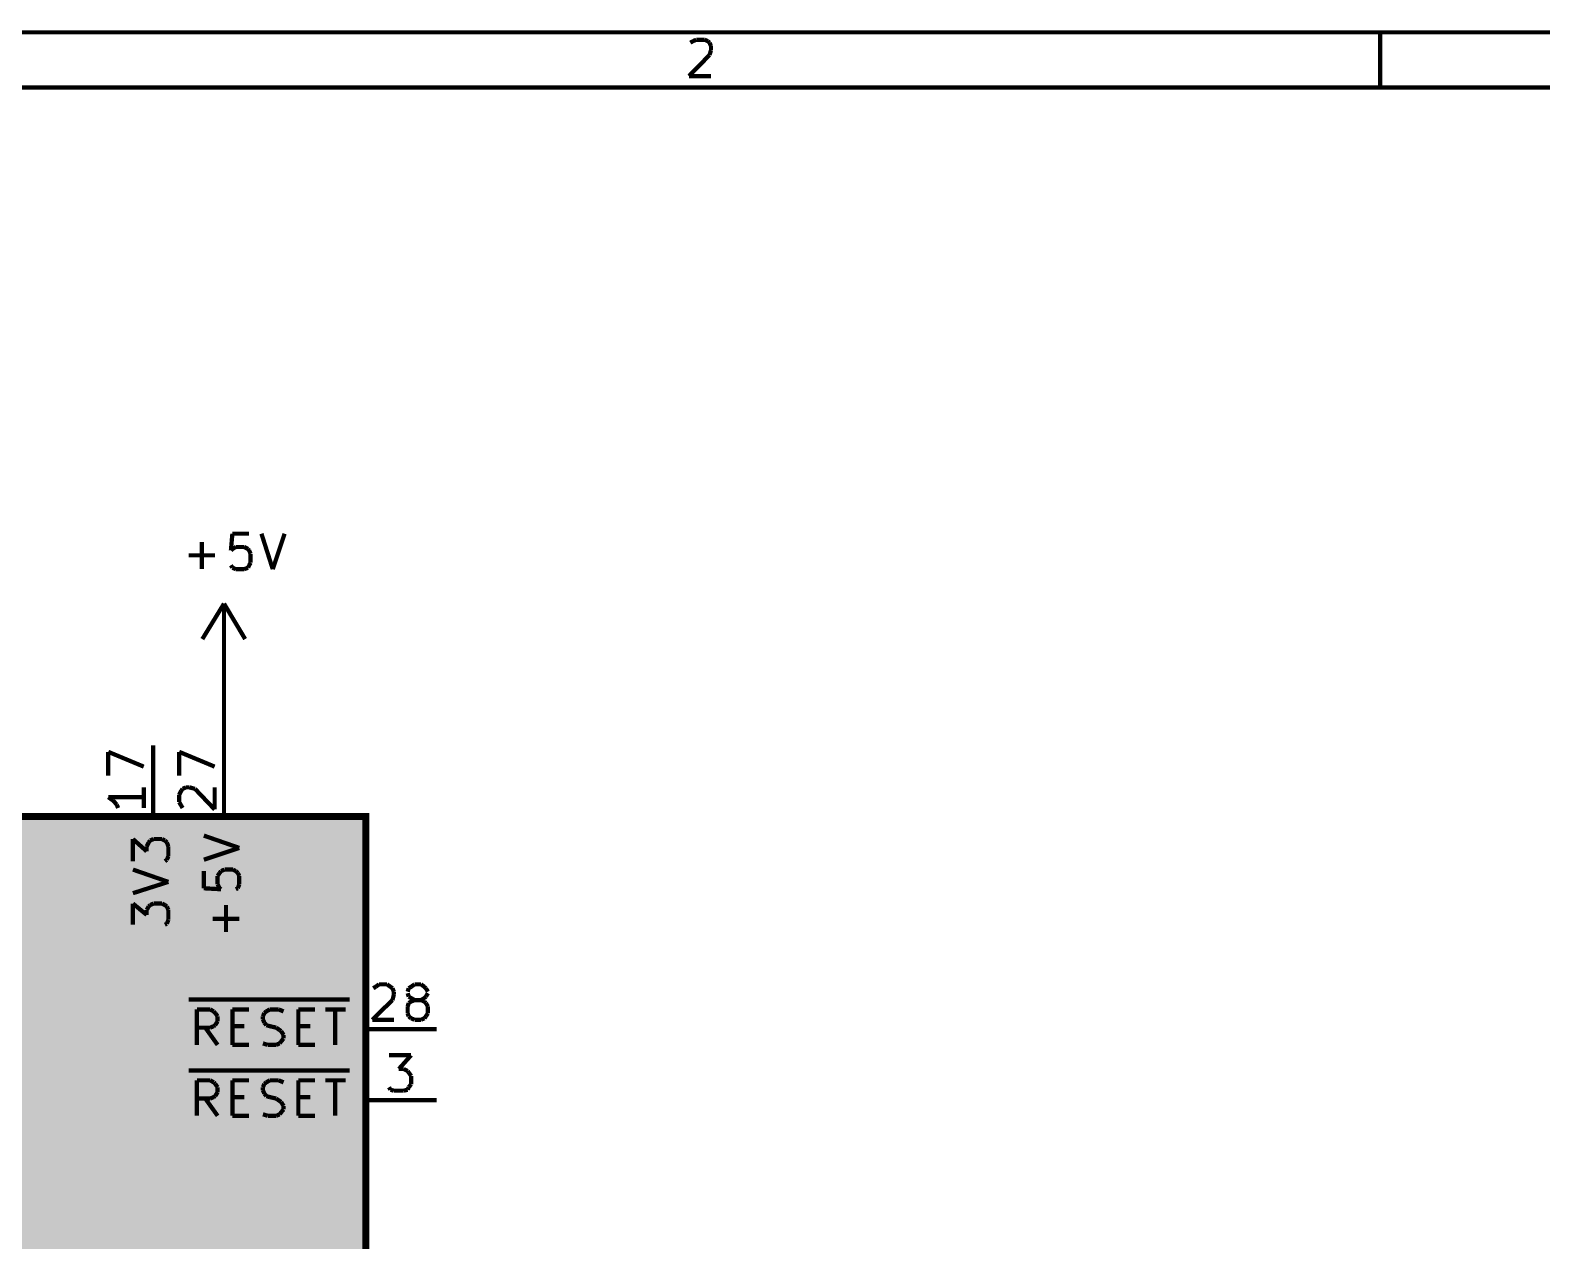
# Model space of a CAD drawing. Header units: millimetres. Extents: x 10 to 287, y 10 to 200.
# Drawn here: x 61.6 to 115.8, y 156.7 to 200.1 of the extents above; entities that cross this region are included whole.
import ezdxf

# ---------------------------------------------------------------- set-up
doc = ezdxf.new("R2010")
doc.units = ezdxf.units.MM
doc.layers.add('H', color=7, linetype='Continuous')
doc.layers.add('P', color=7, linetype='Continuous')

msp = doc.modelspace()

# ---------------------------------------------------------------- hatches: boundary and pattern name
at = {"layer": 'H', "linetype": 'Continuous'}
msp.add_hatch(color=256, dxfattribs=at).paths.add_polyline_path([(53.34, 126.189), (53.34, 171.909), (73.66, 171.909), (73.66, 126.189), (53.34, 126.189)])

# ---------------------------------------------------------------- linework, layer by layer
at = {"layer": 'P'}
for points, const_width in [([(286.985, 200.007), (10.001, 200.007)], 0.152), ([(85.372, 199.69), (85.496, 199.743)], 0.152), ([(85.496, 199.743), (85.796, 199.743)], 0.152), ([(85.796, 199.743), (85.919, 199.69)], 0.152), ([(109.996, 198.032), (109.996, 200.007)], 0.152), ([(85.972, 199.196), (85.231, 198.438)], 0.152), ([(85.284, 199.637), (85.372, 199.69)], 0.152), ([(85.919, 199.69), (85.972, 199.637)], 0.152), ([(85.972, 199.637), (86.025, 199.513)], 0.152), ([(86.025, 199.372), (85.972, 199.196)], 0.152), ([(86.025, 199.513), (86.025, 199.372)], 0.152), ([(85.231, 198.438), (86.025, 198.438)], 0.152), ([(285.009, 198.032), (11.977, 198.032)], 0.152), ([(68.88, 182.051), (68.827, 181.451)], 0.152), ([(69.48, 182.051), (68.88, 182.051)], 0.152), ([(69.921, 182.051), (70.326, 180.781)], 0.152), ([(70.326, 180.781), (70.75, 182.051)], 0.152), ([(67.786, 180.781), (67.786, 181.751)], 0.152), ([(68.827, 181.451), (68.88, 181.504)], 0.152), ([(68.88, 181.504), (69.003, 181.575)], 0.152), ([(69.003, 181.575), (69.303, 181.575)], 0.152), ([(69.303, 181.575), (69.444, 181.504)], 0.152), ([(69.444, 181.504), (69.48, 181.451)], 0.152), ([(69.48, 181.451), (69.533, 181.328)], 0.152), ([(69.533, 181.328), (69.533, 181.01)], 0.152), ([(67.31, 181.275), (68.263, 181.275)], 0.152), ([(68.88, 180.834), (68.827, 180.922)], 0.152), ([(69.003, 180.781), (68.88, 180.834)], 0.152), ([(69.303, 180.781), (69.003, 180.781)], 0.152), ([(69.444, 180.834), (69.303, 180.781)], 0.152), ([(69.48, 180.922), (69.444, 180.834)], 0.152), ([(69.533, 181.01), (69.48, 180.922)], 0.152), ([(67.804, 178.276), (68.58, 179.546)], 0.152), ([(68.58, 177.006), (68.58, 179.546)], 0.152), ([(68.58, 179.546), (69.338, 178.276)], 0.152), ([(68.58, 177.006), (68.58, 174.466)], 0.152), ([(66.04, 171.926), (66.04, 174.466)], 0.152), ([(68.58, 171.926), (68.58, 174.466)], 0.152), ([(64.435, 173.39), (64.435, 174.237)], 0.152), ([(64.435, 174.237), (65.705, 173.708)], 0.152), ([(66.975, 173.39), (66.975, 174.237)], 0.152), ([(66.975, 174.237), (68.245, 173.708)], 0.152), ([(65.705, 172.967), (65.705, 172.226)], 0.152), ([(66.975, 172.702), (67.045, 172.843)], 0.152), ([(66.975, 172.438), (66.975, 172.702)], 0.152), ([(67.045, 172.843), (67.098, 172.914)], 0.152), ([(67.098, 172.914), (67.222, 172.967)], 0.152), ([(67.222, 172.967), (67.328, 172.967)], 0.152), ([(67.328, 172.967), (67.539, 172.914)], 0.152), ([(67.539, 172.914), (68.245, 172.173)], 0.152), ([(68.245, 172.173), (68.245, 172.967)], 0.152), ([(65.705, 172.614), (64.435, 172.614)], 0.152), ([(64.435, 172.614), (64.611, 172.491)], 0.152), ([(64.611, 172.491), (64.735, 172.35)], 0.152), ([(64.735, 172.35), (64.788, 172.226)], 0.152), ([(67.045, 172.314), (66.975, 172.438)], 0.152), ([(67.098, 172.226), (67.045, 172.314)], 0.152), ([(53.34, 171.926), (53.34, 126.206), (73.66, 126.206), (73.66, 171.926), (53.34, 171.926)], 0.254), ([(73.66, 171.926), (53.34, 171.926)], 0.254), ([(73.66, 126.206), (73.66, 171.926)], 0.254), ([(65.317, 170.321), (65.317, 171.115)], 0.152), ([(65.317, 171.115), (65.811, 170.674)], 0.152), ([(65.881, 170.991), (65.934, 171.062)], 0.152), ([(65.934, 171.062), (66.058, 171.115)], 0.152), ([(66.058, 171.115), (66.358, 171.115)], 0.152), ([(66.358, 171.115), (66.463, 171.062)], 0.152), ([(66.463, 171.062), (66.534, 170.991)], 0.152), ([(69.127, 170.797), (67.857, 171.238)], 0.152), ([(65.811, 170.85), (65.881, 170.991)], 0.152), ([(65.811, 170.674), (65.811, 170.85)], 0.152), ([(66.534, 170.991), (66.587, 170.85)], 0.152), ([(66.587, 170.498), (66.534, 170.374)], 0.152), ([(66.587, 170.85), (66.587, 170.498)], 0.152), ([(67.857, 170.374), (69.127, 170.797)], 0.152), ([(66.587, 169.58), (65.317, 170.021)], 0.152), ([(66.534, 170.374), (66.463, 170.321)], 0.152), ([(67.857, 169.968), (67.857, 169.351)], 0.152), ([(68.421, 169.898), (68.474, 169.968)], 0.152), ([(68.474, 169.968), (68.598, 170.021)], 0.152), ([(68.598, 170.021), (68.898, 170.021)], 0.152), ([(68.898, 170.021), (69.003, 169.968)], 0.152), ([(69.003, 169.968), (69.074, 169.898)], 0.152), ([(65.317, 169.175), (66.587, 169.58)], 0.152), ([(68.351, 169.792), (68.421, 169.898)], 0.152), ([(68.351, 169.492), (68.351, 169.792)], 0.152), ([(68.421, 169.351), (68.351, 169.492)], 0.152), ([(69.074, 169.898), (69.127, 169.792)], 0.152), ([(69.127, 169.492), (69.074, 169.351)], 0.152), ([(69.127, 169.792), (69.127, 169.492)], 0.152), ([(67.857, 169.351), (68.474, 169.316)], 0.152), ([(68.474, 169.316), (68.421, 169.351)], 0.152), ([(69.074, 169.351), (69.003, 169.316)], 0.152), ([(65.317, 168.046), (65.317, 168.804)], 0.152), ([(65.317, 168.804), (65.811, 168.398)], 0.152), ([(65.811, 168.575), (65.881, 168.698)], 0.152), ([(65.811, 168.398), (65.811, 168.575)], 0.152), ([(65.881, 168.698), (65.934, 168.751)], 0.152), ([(65.934, 168.751), (66.058, 168.804)], 0.152), ([(66.058, 168.804), (66.358, 168.804)], 0.152), ([(66.358, 168.804), (66.463, 168.751)], 0.152), ([(66.463, 168.751), (66.534, 168.698)], 0.152), ([(66.534, 168.698), (66.587, 168.575)], 0.152), ([(66.587, 168.575), (66.587, 168.222)], 0.152), ([(68.651, 167.781), (68.651, 168.751)], 0.152), ([(66.534, 168.081), (66.463, 168.046)], 0.152), ([(66.587, 168.222), (66.534, 168.081)], 0.152), ([(69.127, 168.257), (68.174, 168.257)], 0.152), ([(73.925, 165.77), (74.013, 165.823)], 0.152), ([(74.013, 165.823), (74.136, 165.911)], 0.152), ([(74.136, 165.911), (74.418, 165.911)], 0.152), ([(74.418, 165.911), (74.542, 165.823)], 0.152), ([(74.542, 165.823), (74.613, 165.77)], 0.152), ([(74.613, 165.77), (74.665, 165.647)], 0.152), ([(74.665, 165.647), (74.665, 165.541)], 0.152), ([(75.159, 165.647), (75.195, 165.77)], 0.152), ([(75.195, 165.77), (75.283, 165.823)], 0.152), ([(75.283, 165.823), (75.406, 165.911)], 0.152), ([(75.406, 165.911), (75.636, 165.911)], 0.152), ([(75.636, 165.911), (75.759, 165.823)], 0.152), ([(75.759, 165.823), (75.812, 165.77)], 0.152), ([(75.812, 165.77), (75.883, 165.647)], 0.152), ([(67.31, 165.365), (68.58, 165.365)], 0.152), ([(68.58, 165.365), (69.744, 165.365)], 0.152), ([(69.744, 165.365), (70.944, 165.365)], 0.152), ([(70.944, 165.365), (72.073, 165.365)], 0.152), ([(72.073, 165.365), (73.078, 165.365)], 0.152), ([(74.613, 165.347), (73.889, 164.641)], 0.152), ([(74.665, 165.541), (74.613, 165.347)], 0.152), ([(75.195, 165.47), (75.159, 165.594)], 0.152), ([(75.195, 165.241), (75.159, 165.118)], 0.152), ([(75.159, 165.118), (75.159, 164.871)], 0.152), ([(75.283, 165.418), (75.195, 165.47)], 0.152), ([(75.283, 165.294), (75.195, 165.241)], 0.152), ([(75.406, 165.347), (75.283, 165.418)], 0.152), ([(75.406, 165.347), (75.283, 165.294)], 0.152), ([(75.636, 165.347), (75.406, 165.347)], 0.152), ([(75.759, 165.418), (75.636, 165.347)], 0.152), ([(75.759, 165.294), (75.636, 165.347)], 0.152), ([(75.812, 165.47), (75.759, 165.418)], 0.152), ([(75.812, 165.241), (75.759, 165.294)], 0.152), ([(75.883, 165.594), (75.812, 165.47)], 0.152), ([(75.883, 165.118), (75.812, 165.241)], 0.152), ([(75.883, 164.871), (75.883, 165.118)], 0.152), ([(67.61, 163.742), (67.61, 165.012)], 0.152), ([(67.61, 165.012), (68.086, 165.012)], 0.152), ([(68.086, 165.012), (68.21, 164.941)], 0.152), ([(68.21, 164.941), (68.263, 164.888)], 0.152), ([(68.263, 164.888), (68.351, 164.765)], 0.152), ([(68.351, 164.588), (68.263, 164.447)], 0.152), ([(68.351, 164.765), (68.351, 164.588)], 0.152), ([(68.88, 163.742), (68.88, 165.012)], 0.152), ([(68.88, 165.012), (69.48, 165.012)], 0.152), ([(69.973, 164.765), (70.026, 164.888)], 0.152), ([(69.973, 164.659), (69.973, 164.765)], 0.152), ([(70.026, 164.536), (69.973, 164.659)], 0.152), ([(70.026, 164.888), (70.097, 164.941)], 0.152), ([(70.097, 164.447), (70.026, 164.536)], 0.152), ([(70.097, 164.941), (70.22, 165.012)], 0.152), ([(70.22, 165.012), (70.538, 165.012)], 0.152), ([(70.538, 165.012), (70.714, 164.941)], 0.152), ([(71.243, 163.742), (71.243, 165.012)], 0.152), ([(71.243, 165.012), (71.843, 165.012)], 0.152), ([(72.214, 165.012), (72.937, 165.012)], 0.152), ([(72.566, 163.742), (72.566, 165.012)], 0.152), ([(73.889, 164.641), (74.665, 164.641)], 0.152), ([(75.159, 164.871), (75.195, 164.765)], 0.152), ([(75.195, 164.765), (75.283, 164.694)], 0.152), ([(75.283, 164.694), (75.406, 164.641)], 0.152), ([(75.406, 164.641), (75.636, 164.641)], 0.152), ([(75.636, 164.641), (75.759, 164.694)], 0.152), ([(75.759, 164.694), (75.812, 164.765)], 0.152), ([(75.812, 164.765), (75.883, 164.871)], 0.152), ([(68.086, 164.359), (67.61, 164.359)], 0.152), ([(68.351, 163.742), (67.91, 164.359)], 0.152), ([(68.21, 164.412), (68.086, 164.359)], 0.152), ([(68.263, 164.447), (68.21, 164.412)], 0.152), ([(68.88, 164.412), (69.303, 164.412)], 0.152), ([(70.22, 164.412), (70.097, 164.447)], 0.152), ([(70.45, 164.359), (70.22, 164.412)], 0.152), ([(70.573, 164.271), (70.45, 164.359)], 0.152), ([(70.626, 164.236), (70.573, 164.271)], 0.152), ([(70.714, 164.095), (70.626, 164.236)], 0.152), ([(70.714, 163.971), (70.714, 164.095)], 0.152), ([(71.243, 164.412), (71.667, 164.412)], 0.152), ([(73.66, 164.306), (76.2, 164.306)], 0.152), ([(69.48, 163.742), (68.88, 163.742)], 0.152), ([(69.973, 163.795), (70.15, 163.742)], 0.152), ([(70.15, 163.742), (70.45, 163.742)], 0.152), ([(70.45, 163.742), (70.573, 163.795)], 0.152), ([(70.573, 163.795), (70.626, 163.865)], 0.152), ([(70.626, 163.865), (70.714, 163.971)], 0.152), ([(71.843, 163.742), (71.243, 163.742)], 0.152), ([(74.489, 163.371), (75.283, 163.371)], 0.152), ([(75.283, 163.371), (74.842, 162.878)], 0.152), ([(67.31, 162.825), (68.58, 162.825)], 0.152), ([(67.61, 161.202), (67.61, 162.472)], 0.152), ([(67.61, 162.472), (68.086, 162.472)], 0.152), ([(68.086, 162.472), (68.21, 162.401)], 0.152), ([(68.21, 162.401), (68.263, 162.348)], 0.152), ([(68.58, 162.825), (69.744, 162.825)], 0.152), ([(68.88, 161.202), (68.88, 162.472)], 0.152), ([(68.88, 162.472), (69.48, 162.472)], 0.152), ([(69.744, 162.825), (70.944, 162.825)], 0.152), ([(70.026, 162.348), (70.097, 162.401)], 0.152), ([(70.097, 162.401), (70.22, 162.472)], 0.152), ([(70.22, 162.472), (70.538, 162.472)], 0.152), ([(70.538, 162.472), (70.714, 162.401)], 0.152), ([(70.944, 162.825), (72.073, 162.825)], 0.152), ([(71.243, 161.202), (71.243, 162.472)], 0.152), ([(71.243, 162.472), (71.843, 162.472)], 0.152), ([(72.073, 162.825), (73.078, 162.825)], 0.152), ([(72.214, 162.472), (72.937, 162.472)], 0.152), ([(72.566, 161.202), (72.566, 162.472)], 0.152), ([(74.842, 162.878), (75.018, 162.878)], 0.152), ([(75.018, 162.878), (75.159, 162.807)], 0.152), ([(75.159, 162.807), (75.195, 162.754)], 0.152), ([(75.195, 162.754), (75.283, 162.631)], 0.152), ([(75.283, 162.631), (75.283, 162.331)], 0.152), ([(68.086, 161.819), (67.61, 161.819)], 0.152), ([(68.351, 161.202), (67.91, 161.819)], 0.152), ([(68.21, 161.872), (68.086, 161.819)], 0.152), ([(68.263, 161.907), (68.21, 161.872)], 0.152), ([(68.263, 162.348), (68.351, 162.225)], 0.152), ([(68.351, 162.048), (68.263, 161.907)], 0.152), ([(68.351, 162.225), (68.351, 162.048)], 0.152), ([(68.88, 161.872), (69.303, 161.872)], 0.152), ([(69.973, 162.225), (70.026, 162.348)], 0.152), ([(69.973, 162.119), (69.973, 162.225)], 0.152), ([(70.026, 161.996), (69.973, 162.119)], 0.152), ([(70.097, 161.907), (70.026, 161.996)], 0.152), ([(70.22, 161.872), (70.097, 161.907)], 0.152), ([(70.45, 161.819), (70.22, 161.872)], 0.152), ([(70.573, 161.731), (70.45, 161.819)], 0.152), ([(71.243, 161.872), (71.667, 161.872)], 0.152), ([(74.542, 162.137), (74.489, 162.225)], 0.152), ([(74.665, 162.101), (74.542, 162.137)], 0.152), ([(75.018, 162.101), (74.665, 162.101)], 0.152), ([(75.159, 162.137), (75.018, 162.101)], 0.152), ([(75.195, 162.225), (75.159, 162.137)], 0.152), ([(75.283, 162.331), (75.195, 162.225)], 0.152), ([(70.626, 161.696), (70.573, 161.731)], 0.152), ([(70.573, 161.255), (70.626, 161.325)], 0.152), ([(70.714, 161.555), (70.626, 161.696)], 0.152), ([(70.626, 161.325), (70.714, 161.431)], 0.152), ([(70.714, 161.431), (70.714, 161.555)], 0.152), ([(73.66, 161.766), (76.2, 161.766)], 0.152), ([(69.48, 161.202), (68.88, 161.202)], 0.152), ([(69.973, 161.255), (70.15, 161.202)], 0.152), ([(70.15, 161.202), (70.45, 161.202)], 0.152), ([(70.45, 161.202), (70.573, 161.255)], 0.152), ([(71.843, 161.202), (71.243, 161.202)], 0.152)]:
    msp.add_lwpolyline(points, dxfattribs=dict(at, const_width=const_width))

doc.saveas('drawing.dxf')
